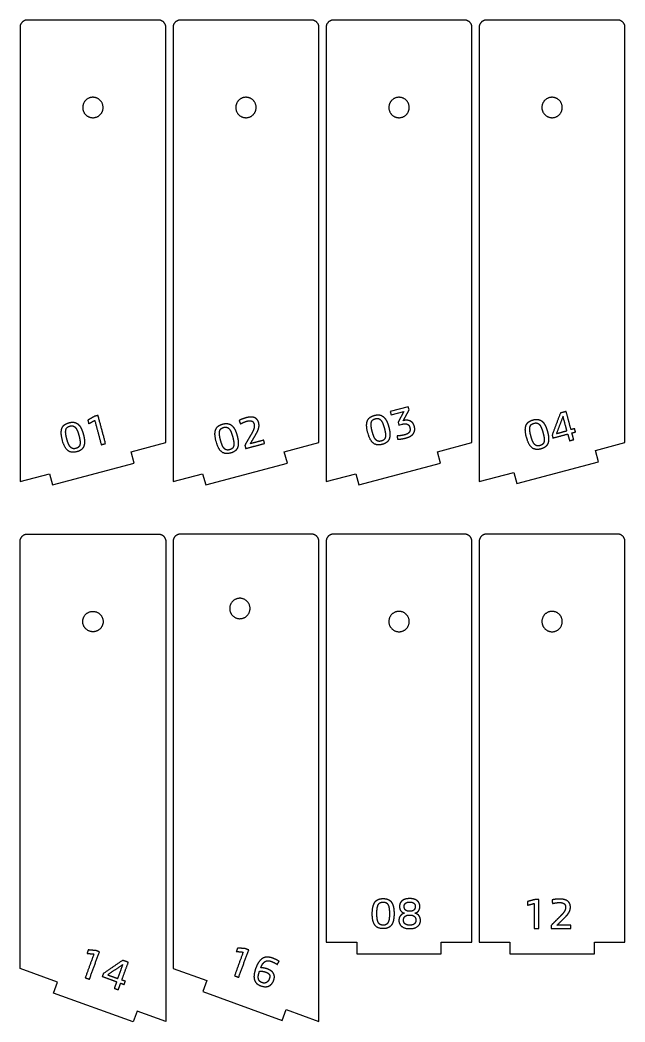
# Model space of a CAD drawing. Header units: millimetres. Extents: x 2900 to 3735, y -2384 to -1697.
# Drawn here: x 2900 to 3315, y -2384 to -1697 of the extents above; entities that cross this region are included whole.
import ezdxf

# ---------------------------------------------------------------- set-up
doc = ezdxf.new("R2010")
doc.units = ezdxf.units.MM
doc.layers.add('Cut Lines', color=1, linetype='Continuous', true_color=0xff0000)
doc.layers.add('Engrave Lines', color=5, linetype='Continuous', true_color=0x0000ff)

msp = doc.modelspace()

# ---------------------------------------------------------------- linework, layer by layer
at = {"layer": 'Cut Lines'}
for points in [[(2899.99, -1702.09), (2899.99, -2013.76), (2920.27, -2008.33), (2922.34, -2016.06), (2978.37, -2001.04), (2976.29, -1993.32), (2999.99, -1986.97), (2999.99, -1702.09)], [(3004.99, -1702.09), (3004.99, -2013.76), (3025.27, -2008.33), (3027.34, -2016.06), (3083.37, -2001.04), (3081.29, -1993.32), (3104.99, -1986.97), (3104.99, -1702.09)], [(3109.99, -1702.09), (3109.99, -2013.76), (3130.27, -2008.33), (3132.34, -2016.06), (3188.37, -2001.04), (3186.29, -1993.32), (3209.99, -1986.97), (3209.99, -1702.09)], [(3214.99, -1702.09), (3214.99, -2013.76), (3238.68, -2007.42), (3240.75, -2015.14), (3296.77, -2000.13), (3294.7, -1992.4), (3314.99, -1986.97), (3314.99, -1702.09)], [(2999.99, -2054.77), (2999.99, -2384.14), (2980.25, -2376.96), (2977.52, -2384.47), (2923.01, -2364.64), (2925.75, -2357.12), (2899.99, -2347.74), (2899.99, -2054.77)], [(3004.99, -2054.77), (3004.99, -2347.74), (3028.04, -2356.13), (3025.3, -2363.65), (3079.8, -2383.49), (3082.54, -2375.97), (3104.99, -2384.14), (3104.99, -2054.77)], [(3109.99, -2054.77), (3109.99, -2329.77), (3130.99, -2329.77), (3130.99, -2337.77), (3188.99, -2337.77), (3188.99, -2329.77), (3209.99, -2329.77), (3209.99, -2054.77)], [(3214.99, -2054.77), (3214.99, -2329.77), (3235.99, -2329.77), (3235.99, -2337.77), (3293.99, -2337.77), (3293.99, -2329.77), (3314.99, -2329.77), (3314.99, -2054.77)]]:
    msp.add_lwpolyline(points, dxfattribs=at)
for points, weights in [([(2904.99, -1697.09), (2899.99, -1697.09), (2899.99, -1702.09)], [1, 0.707106781186, 1]), ([(2999.99, -1702.09), (2999.99, -1697.09), (2994.99, -1697.09)], [1, 0.707106781186, 1]), ([(3009.99, -1697.09), (3004.99, -1697.09), (3004.99, -1702.09)], [1, 0.707106781186, 1]), ([(3104.99, -1702.09), (3104.99, -1697.09), (3099.99, -1697.09)], [1, 0.707106781186, 1]), ([(3114.99, -1697.09), (3109.99, -1697.09), (3109.99, -1702.09)], [1, 0.707106781187, 1]), ([(3209.99, -1702.09), (3209.99, -1697.09), (3204.99, -1697.09)], [1, 0.707106781186, 1]), ([(3219.99, -1697.09), (3214.99, -1697.09), (3214.99, -1702.09)], [1, 0.707106781186, 1]), ([(3314.99, -1702.09), (3314.99, -1697.09), (3309.99, -1697.09)], [1, 0.707106781186, 1]), ([(2899.99, -2054.77), (2899.99, -2049.77), (2904.99, -2049.77)], [1, 0.707106781189, 1]), ([(2994.99, -2049.77), (2999.99, -2049.77), (2999.99, -2054.77)], [1, 0.707106781187, 1]), ([(3009.99, -2049.77), (3004.99, -2049.77), (3004.99, -2054.77)], [1, 0.707106781187, 1]), ([(3104.99, -2054.77), (3104.99, -2049.77), (3099.99, -2049.77)], [1, 0.707106781187, 1]), ([(3114.99, -2049.77), (3109.99, -2049.77), (3109.99, -2054.77)], [1, 0.707106781186, 1]), ([(3209.99, -2054.77), (3209.99, -2049.77), (3204.99, -2049.77)], [1, 0.707106781187, 1]), ([(3219.99, -2049.77), (3214.99, -2049.77), (3214.99, -2054.77)], [1, 0.707106781187, 1]), ([(3314.99, -2054.77), (3314.99, -2049.77), (3309.99, -2049.77)], [1, 0.707106781186, 1])]:
    msp.add_rational_spline(points, weights, degree=2, dxfattribs=at)
for points in [[(2994.99, -1697.09), (2949.99, -1697.09), (2904.99, -1697.09)], [(3099.99, -1697.09), (3054.99, -1697.09), (3009.99, -1697.09)], [(3204.99, -1697.09), (3159.99, -1697.09), (3114.99, -1697.09)], [(3309.99, -1697.09), (3264.99, -1697.09), (3219.99, -1697.09)], [(2904.99, -2049.77), (2949.99, -2049.77), (2994.99, -2049.77)], [(3099.99, -2049.77), (3054.99, -2049.77), (3009.99, -2049.77)], [(3204.99, -2049.77), (3159.99, -2049.77), (3114.99, -2049.77)], [(3309.99, -2049.77), (3264.99, -2049.77), (3219.99, -2049.77)]]:
    msp.add_open_spline(points, degree=2, dxfattribs=at)
for points, knots in [([(2945.62, -1762.57), (2940.15, -1758.2), (2944.51, -1752.73), (2948.88, -1747.25), (2954.35, -1751.62), (2959.82, -1755.98), (2955.46, -1761.45), (2951.1, -1766.93), (2945.62, -1762.57)], [0, 0, 0, 10.995574, 10.995574, 21.991149, 21.991149, 32.986723, 32.986723, 43.982297, 43.982297, 43.982297]), ([(3050.62, -1762.57), (3045.15, -1758.2), (3049.51, -1752.73), (3053.88, -1747.25), (3059.35, -1751.62), (3064.82, -1755.98), (3060.46, -1761.45), (3056.1, -1766.93), (3050.62, -1762.57)], [0, 0, 0, 10.995574, 10.995574, 21.991149, 21.991149, 32.986723, 32.986723, 43.982297, 43.982297, 43.982297]), ([(3155.62, -1762.57), (3150.15, -1758.2), (3154.51, -1752.73), (3158.88, -1747.25), (3164.35, -1751.62), (3169.82, -1755.98), (3165.46, -1761.45), (3161.1, -1766.93), (3155.62, -1762.57)], [0, 0, 0, 10.995574, 10.995574, 21.991149, 21.991149, 32.986723, 32.986723, 43.982297, 43.982297, 43.982297]), ([(3271.5, -1759.65), (3268.94, -1766.17), (3262.43, -1763.61), (3255.91, -1761.05), (3258.47, -1754.53), (3261.03, -1748.02), (3267.55, -1750.58), (3274.06, -1753.14), (3271.5, -1759.65)], [-43.982297, -43.982297, -43.982297, -32.986723, -32.986723, -21.991149, -21.991149, -10.995574, -10.995574, 0, 0, 0]), ([(3044.09, -2102.78), (3042.11, -2096.07), (3048.82, -2094.09), (3055.53, -2092.1), (3057.52, -2098.82), (3059.5, -2105.53), (3052.78, -2107.51), (3046.07, -2109.5), (3044.09, -2102.78)], [0, 0, 0, 10.995574, 10.995574, 21.991149, 21.991149, 32.986723, 32.986723, 43.982297, 43.982297, 43.982297]), ([(2953.86, -2115.61), (2959.69, -2111.74), (2955.82, -2105.9), (2951.95, -2100.07), (2946.12, -2103.94), (2940.28, -2107.81), (2944.15, -2113.64), (2948.02, -2119.47), (2953.86, -2115.61)], [0, 0, 0, 10.995574, 10.995574, 21.991149, 21.991149, 32.986723, 32.986723, 43.982297, 43.982297, 43.982297]), ([(3154.36, -2113.93), (3150.2, -2108.3), (3155.83, -2104.14), (3161.46, -2099.98), (3165.62, -2105.61), (3169.78, -2111.24), (3164.15, -2115.4), (3158.51, -2119.56), (3154.36, -2113.93)], [0, 0, 0, 10.995574, 10.995574, 21.991149, 21.991149, 32.986723, 32.986723, 43.982297, 43.982297, 43.982297]), ([(3259.36, -2113.93), (3255.2, -2108.3), (3260.83, -2104.14), (3266.46, -2099.98), (3270.62, -2105.61), (3274.78, -2111.24), (3269.15, -2115.4), (3263.51, -2119.56), (3259.36, -2113.93)], [0, 0, 0, 10.995574, 10.995574, 21.991149, 21.991149, 32.986723, 32.986723, 43.982297, 43.982297, 43.982297])]:
    msp.add_rational_spline(points, [1, 0.707106781187, 1, 0.707106781187, 1, 0.707106781187, 1, 0.707106781187, 1], degree=2, knots=knots, dxfattribs=at)
at = {"layer": 'Engrave Lines'}
for p, q in [((3166.31, -1962.41), (3154.02, -1965.7)), ((3154.02, -1965.7), (3154.64, -1967.99)), ((3154.64, -1967.99), (3163.21, -1965.7)), ((3163.21, -1965.7), (3159.37, -1972.98)), ((3162.77, -1971.95), (3166.86, -1964.44)), ((3166.86, -1964.44), (3166.31, -1962.41)), ((3159.37, -1972.98), (3159.9, -1974.96)), ((3159.9, -1974.96), (3162.11, -1974.37))]:
    msp.add_line(p, q, dxfattribs=at)
for points in [[(3274.65, -1965.65), (3272.66, -1966.19), (3270.67, -1966.72)], [(3277.99, -1978.12), (3276.32, -1971.88), (3274.65, -1965.65)], [(2951.1, -1968.98), (2948.79, -1970.3), (2946.48, -1971.62)], [(2946.48, -1971.62), (2946.81, -1972.84), (2947.13, -1974.06)], [(2947.13, -1974.06), (2949.19, -1972.9), (2951.24, -1971.74)], [(2953.48, -1968.34), (2952.29, -1968.66), (2951.1, -1968.98)], [(2951.24, -1971.74), (2953.48, -1980.09), (2955.72, -1988.45)], [(2958.65, -1987.66), (2956.07, -1978), (2953.48, -1968.34)], [(3050.26, -1971.89), (3050.72, -1973.01), (3051.17, -1974.14)], [(3270.67, -1966.72), (3267.85, -1974.28), (3265.03, -1981.84)], [(3272.49, -1968.97), (3270.24, -1974.88), (3267.99, -1980.79)], [(3275.14, -1978.88), (3273.81, -1973.93), (3272.49, -1968.97)], [(3267.99, -1980.79), (3271.57, -1979.84), (3275.14, -1978.88)], [(3280.46, -1977.45), (3279.22, -1977.78), (3277.99, -1978.12)], [(3281.06, -1979.69), (3280.76, -1978.57), (3280.46, -1977.45)], [(3058.51, -1981.42), (3056.37, -1985.15), (3054.22, -1988.89)], [(3058.02, -1987.74), (3059.62, -1985.05), (3061.22, -1982.36)], [(3067.15, -1985.3), (3062.59, -1986.52), (3058.02, -1987.74)], [(3067.76, -1987.59), (3067.45, -1986.45), (3067.15, -1985.3)], [(3158.62, -1982.37), (3158.79, -1983.54), (3158.96, -1984.72)], [(3265.03, -1981.84), (3265.3, -1982.84), (3265.57, -1983.84)], [(3265.57, -1983.84), (3270.66, -1982.48), (3275.74, -1981.12)], [(3275.74, -1981.12), (3276.36, -1983.42), (3276.98, -1985.73)], [(3276.98, -1985.73), (3278.4, -1985.35), (3279.82, -1984.97)], [(3278.59, -1980.35), (3279.82, -1980.02), (3281.06, -1979.69)], [(3279.82, -1984.97), (3279.2, -1982.66), (3278.59, -1980.35)], [(2955.72, -1988.45), (2957.19, -1988.05), (2958.65, -1987.66)], [(3054.22, -1988.89), (3054.51, -1989.98), (3054.81, -1991.07)], [(3054.81, -1991.07), (3061.28, -1989.33), (3067.76, -1987.59)], [(3253.37, -2300.46), (3250.8, -2301.14), (3248.23, -2301.81)], [(3248.23, -2301.81), (3248.23, -2303.08), (3248.23, -2304.34)], [(3255.84, -2300.46), (3254.61, -2300.46), (3253.37, -2300.46)], [(3255.84, -2320.46), (3255.84, -2310.46), (3255.84, -2300.46)], [(3264.95, -2300.76), (3265.1, -2301.96), (3265.25, -2303.17)], [(3248.23, -2304.34), (3250.52, -2303.75), (3252.8, -2303.17)], [(3252.8, -2303.17), (3252.8, -2311.81), (3252.8, -2320.46)], [(3270.46, -2312.1), (3267.42, -2315.15), (3264.38, -2318.21)], [(3268.35, -2318.09), (3270.59, -2315.9), (3272.83, -2313.72)], [(3252.8, -2320.46), (3254.32, -2320.46), (3255.84, -2320.46)], [(3264.38, -2318.21), (3264.38, -2319.33), (3264.38, -2320.46)], [(3264.38, -2320.46), (3271.09, -2320.46), (3277.8, -2320.46)], [(3277.8, -2318.09), (3273.07, -2318.09), (3268.35, -2318.09)], [(3277.8, -2320.46), (3277.8, -2319.27), (3277.8, -2318.09)], [(2946.82, -2335.04), (2946.39, -2336.22), (2945.96, -2337.41)], [(2952.12, -2335.52), (2949.47, -2335.28), (2946.82, -2335.04)], [(2947.59, -2355.16), (2951.01, -2345.76), (2954.43, -2336.37)], [(2954.43, -2336.37), (2953.27, -2335.94), (2952.12, -2335.52)], [(3053.06, -2336.55), (3050.1, -2344.68), (3047.14, -2352.8)], [(3049.22, -2333.72), (3048.79, -2334.9), (3048.36, -2336.09)], [(3048.36, -2336.09), (3050.71, -2336.32), (3053.06, -2336.55)], [(3054.52, -2334.2), (3051.87, -2333.96), (3049.22, -2333.72)], [(3050, -2353.84), (3053.42, -2344.45), (3056.84, -2335.05)], [(3056.84, -2335.05), (3055.68, -2334.63), (3054.52, -2334.2)], [(2950.65, -2337.87), (2947.7, -2346), (2944.74, -2354.12)], [(2945.96, -2337.41), (2948.3, -2337.64), (2950.65, -2337.87)], [(2970.37, -2342.17), (2963.73, -2346.74), (2957.09, -2351.32)], [(2969.83, -2355.7), (2972.04, -2349.64), (2974.24, -2343.58)], [(2974.24, -2343.58), (2972.31, -2342.87), (2970.37, -2342.17)], [(3076.55, -2344.98), (3077.12, -2343.9), (3077.69, -2342.83)], [(2970.57, -2345.06), (2965.34, -2348.61), (2960.11, -2352.16)], [(2967.06, -2354.69), (2968.82, -2349.87), (2970.57, -2345.06)], [(2944.74, -2354.12), (2946.17, -2354.64), (2947.59, -2355.16)], [(2957.09, -2351.32), (2956.73, -2352.29), (2956.38, -2353.27)], [(2956.38, -2353.27), (2961.32, -2355.07), (2966.27, -2356.87)], [(2960.11, -2352.16), (2963.59, -2353.43), (2967.06, -2354.69)], [(2966.27, -2356.87), (2965.45, -2359.12), (2964.63, -2361.36)], [(2972.23, -2356.58), (2971.03, -2356.14), (2969.83, -2355.7)], [(2971.44, -2358.75), (2971.84, -2357.66), (2972.23, -2356.58)], [(3047.14, -2352.8), (3048.57, -2353.32), (3050, -2353.84)], [(2964.63, -2361.36), (2966.02, -2361.87), (2967.4, -2362.37)], [(2967.4, -2362.37), (2968.22, -2360.12), (2969.04, -2357.88)], [(2969.04, -2357.88), (2970.24, -2358.31), (2971.44, -2358.75)]]:
    msp.add_open_spline(points, degree=2, dxfattribs=at)
for points, knots in [([(3061.22, -1982.36), (3061.9, -1981.18), (3062.5, -1980.09), (3063.1, -1978.99), (3063.47, -1977.91), (3063.84, -1976.83), (3063.94, -1975.71), (3064.03, -1974.6), (3063.7, -1973.37), (3063.3, -1971.89), (3062.49, -1971.02), (3061.67, -1970.14), (3060.55, -1969.77), (3059.43, -1969.4), (3058.08, -1969.47), (3056.73, -1969.53), (3055.24, -1969.93), (3053.97, -1970.27), (3052.59, -1970.78), (3051.22, -1971.29), (3050.26, -1971.89)], [-11, -11, -11, -10, -10, -9, -9, -8, -8, -7, -7, -6, -6, -5, -5, -4, -4, -3, -3, -2, -2, -1, -1, -1]), ([(3051.17, -1974.14), (3051.53, -1973.95), (3052.08, -1973.68), (3052.63, -1973.4), (3053.26, -1973.14), (3053.89, -1972.88), (3054.51, -1972.65), (3055.13, -1972.42), (3055.66, -1972.28), (3057.57, -1971.77), (3058.82, -1972.18), (3060.07, -1972.59), (3060.5, -1974.22), (3060.74, -1975.09), (3060.68, -1975.93), (3060.63, -1976.77), (3060.35, -1977.64), (3060.07, -1978.51), (3059.59, -1979.45), (3059.1, -1980.39), (3058.51, -1981.42)], [-27, -27, -27, -26, -26, -25, -25, -24, -24, -23, -23, -22, -22, -21, -21, -20, -20, -19, -19, -18, -18, -17, -17, -17]), ([(3152.98, -1976.35), (3152.28, -1973.73), (3151.34, -1971.96), (3150.4, -1970.19), (3149.18, -1969.21), (3147.97, -1968.22), (3146.46, -1968.02), (3144.96, -1967.82), (3143.1, -1968.32), (3141.23, -1968.81), (3140.03, -1969.74), (3138.83, -1970.67), (3138.27, -1972.13), (3137.71, -1973.59), (3137.78, -1975.61), (3137.85, -1977.63), (3138.56, -1980.27), (3139.96, -1985.47), (3142.33, -1987.36), (3144.71, -1989.24), (3148.44, -1988.24), (3150.3, -1987.74), (3151.5, -1986.82), (3152.7, -1985.89), (3153.26, -1984.43), (3153.82, -1982.97), (3153.75, -1980.96), (3153.69, -1978.96), (3152.98, -1976.35)], [-14, -14, -14, -13, -13, -12, -12, -11, -11, -10, -10, -9, -9, -8, -8, -7, -7, -6, -6, -5, -5, -4, -4, -3, -3, -2, -2, -1, -1, 0, 0, 0]), ([(3149.94, -1977.19), (3149.37, -1975.04), (3148.74, -1973.64), (3148.12, -1972.23), (3147.36, -1971.45), (3146.61, -1970.67), (3145.73, -1970.49), (3144.84, -1970.31), (3143.71, -1970.61), (3142.58, -1970.91), (3141.9, -1971.51), (3141.23, -1972.12), (3140.97, -1973.17), (3140.71, -1974.22), (3140.87, -1975.75), (3141.03, -1977.28), (3141.6, -1979.43), (3142.17, -1981.55), (3142.8, -1982.95), (3143.42, -1984.36), (3144.17, -1985.12), (3144.92, -1985.89), (3145.8, -1986.07), (3146.69, -1986.25), (3147.82, -1985.95), (3148.95, -1985.65), (3149.63, -1985.04), (3150.3, -1984.44), (3150.57, -1983.41), (3150.83, -1982.37), (3150.67, -1980.84), (3150.51, -1979.31), (3149.94, -1977.19)], [0, 0, 0, 1, 1, 2, 2, 3, 3, 4, 4, 5, 5, 6, 6, 7, 7, 8, 8, 9, 9, 10, 10, 11, 11, 12, 12, 13, 13, 14, 14, 15, 15, 16, 16, 16]), ([(3158.96, -1984.72), (3160.23, -1984.68), (3161.69, -1984.48), (3163.14, -1984.27), (3164.65, -1983.87), (3166.28, -1983.43), (3167.57, -1982.74), (3168.87, -1982.05), (3169.66, -1981.08), (3170.46, -1980.1), (3170.69, -1978.76), (3170.93, -1977.42), (3170.46, -1975.68), (3170.06, -1974.2), (3169.22, -1973.33), (3168.39, -1972.47), (3167.31, -1972.06), (3166.23, -1971.64), (3165.04, -1971.65), (3163.84, -1971.66), (3162.77, -1971.95)], [-27, -27, -27, -26, -26, -25, -25, -24, -24, -23, -23, -22, -22, -21, -21, -20, -20, -19, -19, -18, -18, -17, -17, -17]), ([(3261.84, -1979.45), (3261.14, -1976.84), (3260.2, -1975.07), (3259.26, -1973.3), (3258.04, -1972.31), (3256.83, -1971.33), (3255.32, -1971.13), (3253.82, -1970.92), (3251.95, -1971.42), (3250.09, -1971.92), (3248.89, -1972.85), (3247.69, -1973.78), (3247.13, -1975.24), (3246.57, -1976.7), (3246.64, -1978.72), (3246.71, -1980.74), (3247.42, -1983.38), (3248.81, -1988.58), (3251.19, -1990.46), (3253.57, -1992.35), (3257.29, -1991.35), (3259.16, -1990.85), (3260.36, -1989.92), (3261.56, -1988.99), (3262.12, -1987.54), (3262.68, -1986.08), (3262.61, -1984.07), (3262.54, -1982.07), (3261.84, -1979.45)], [-14, -14, -14, -13, -13, -12, -12, -11, -11, -10, -10, -9, -9, -8, -8, -7, -7, -6, -6, -5, -5, -4, -4, -3, -3, -2, -2, -1, -1, 0, 0, 0]), ([(2943.46, -1981.39), (2942.76, -1978.78), (2941.82, -1977.01), (2940.88, -1975.24), (2939.66, -1974.25), (2938.45, -1973.27), (2936.94, -1973.07), (2935.44, -1972.86), (2933.57, -1973.36), (2931.71, -1973.86), (2930.51, -1974.79), (2929.31, -1975.72), (2928.75, -1977.18), (2928.19, -1978.64), (2928.26, -1980.66), (2928.33, -1982.68), (2929.04, -1985.32), (2930.43, -1990.52), (2932.81, -1992.41), (2935.19, -1994.29), (2938.91, -1993.29), (2940.78, -1992.79), (2941.98, -1991.86), (2943.18, -1990.93), (2943.74, -1989.48), (2944.3, -1988.02), (2944.23, -1986.01), (2944.16, -1984.01), (2943.46, -1981.39)], [-14, -14, -14, -13, -13, -12, -12, -11, -11, -10, -10, -9, -9, -8, -8, -7, -7, -6, -6, -5, -5, -4, -4, -3, -3, -2, -2, -1, -1, 0, 0, 0]), ([(2940.42, -1982.24), (2939.84, -1980.09), (2939.22, -1978.69), (2938.59, -1977.28), (2937.84, -1976.5), (2937.09, -1975.72), (2936.2, -1975.54), (2935.32, -1975.36), (2934.19, -1975.66), (2933.06, -1975.96), (2932.38, -1976.56), (2931.71, -1977.16), (2931.44, -1978.22), (2931.18, -1979.27), (2931.34, -1980.79), (2931.51, -1982.32), (2932.08, -1984.47), (2932.65, -1986.59), (2933.28, -1988), (2933.9, -1989.4), (2934.65, -1990.17), (2935.4, -1990.93), (2936.28, -1991.12), (2937.17, -1991.3), (2938.3, -1991), (2939.43, -1990.69), (2940.1, -1990.09), (2940.78, -1989.49), (2941.05, -1988.45), (2941.31, -1987.42), (2941.15, -1985.89), (2940.99, -1984.36), (2940.42, -1982.24)], [0, 0, 0, 1, 1, 2, 2, 3, 3, 4, 4, 5, 5, 6, 6, 7, 7, 8, 8, 9, 9, 10, 10, 11, 11, 12, 12, 13, 13, 14, 14, 15, 15, 16, 16, 16]), ([(3048.94, -1982.3), (3048.24, -1979.69), (3047.29, -1977.92), (3046.35, -1976.14), (3045.14, -1975.16), (3043.92, -1974.18), (3042.42, -1973.98), (3040.91, -1973.77), (3039.05, -1974.27), (3037.19, -1974.77), (3035.98, -1975.7), (3034.78, -1976.63), (3034.22, -1978.09), (3033.66, -1979.54), (3033.73, -1981.56), (3033.81, -1983.58), (3034.52, -1986.23), (3035.91, -1991.43), (3038.29, -1993.31), (3040.66, -1995.2), (3044.39, -1994.2), (3046.25, -1993.7), (3047.45, -1992.77), (3048.66, -1991.84), (3049.22, -1990.38), (3049.78, -1988.93), (3049.71, -1986.92), (3049.64, -1984.92), (3048.94, -1982.3)], [-14, -14, -14, -13, -13, -12, -12, -11, -11, -10, -10, -9, -9, -8, -8, -7, -7, -6, -6, -5, -5, -4, -4, -3, -3, -2, -2, -1, -1, 0, 0, 0]), ([(3045.9, -1983.15), (3045.32, -1981), (3044.7, -1979.59), (3044.07, -1978.19), (3043.32, -1977.41), (3042.57, -1976.63), (3041.68, -1976.45), (3040.79, -1976.26), (3039.66, -1976.57), (3038.54, -1976.87), (3037.86, -1977.47), (3037.18, -1978.07), (3036.92, -1979.12), (3036.66, -1980.17), (3036.82, -1981.7), (3036.98, -1983.23), (3037.56, -1985.38), (3038.13, -1987.5), (3038.75, -1988.91), (3039.38, -1990.31), (3040.12, -1991.08), (3040.87, -1991.84), (3041.76, -1992.02), (3042.65, -1992.21), (3043.77, -1991.9), (3044.9, -1991.6), (3045.58, -1991), (3046.26, -1990.4), (3046.52, -1989.36), (3046.79, -1988.33), (3046.63, -1986.8), (3046.46, -1985.27), (3045.9, -1983.15)], [0, 0, 0, 1, 1, 2, 2, 3, 3, 4, 4, 5, 5, 6, 6, 7, 7, 8, 8, 9, 9, 10, 10, 11, 11, 12, 12, 13, 13, 14, 14, 15, 15, 16, 16, 16]), ([(3162.11, -1974.37), (3164.14, -1973.82), (3165.52, -1974.33), (3166.9, -1974.83), (3167.39, -1976.64), (3167.68, -1977.75), (3167.56, -1978.57), (3167.44, -1979.38), (3166.96, -1979.98), (3166.48, -1980.57), (3165.69, -1980.99), (3164.9, -1981.4), (3163.85, -1981.68), (3162.51, -1982.04), (3161.16, -1982.2), (3159.8, -1982.37), (3158.62, -1982.37)], [-36, -36, -36, -35, -35, -34, -34, -33, -33, -32, -32, -31, -31, -30, -30, -29, -29, -28, -28, -28]), ([(3258.8, -1980.3), (3258.22, -1978.15), (3257.6, -1976.74), (3256.98, -1975.34), (3256.22, -1974.56), (3255.47, -1973.78), (3254.58, -1973.6), (3253.7, -1973.41), (3252.57, -1973.72), (3251.44, -1974.02), (3250.76, -1974.62), (3250.09, -1975.22), (3249.83, -1976.27), (3249.56, -1977.32), (3249.73, -1978.85), (3249.89, -1980.38), (3250.46, -1982.53), (3251.03, -1984.65), (3251.66, -1986.06), (3252.28, -1987.46), (3253.03, -1988.23), (3253.78, -1988.99), (3254.66, -1989.18), (3255.55, -1989.36), (3256.68, -1989.06), (3257.81, -1988.75), (3258.48, -1988.15), (3259.16, -1987.55), (3259.43, -1986.51), (3259.69, -1985.48), (3259.53, -1983.95), (3259.37, -1982.42), (3258.8, -1980.3)], [0, 0, 0, 1, 1, 2, 2, 3, 3, 4, 4, 5, 5, 6, 6, 7, 7, 8, 8, 9, 9, 10, 10, 11, 11, 12, 12, 13, 13, 14, 14, 15, 15, 16, 16, 16]), ([(3156.58, -2310.15), (3156.58, -2307.44), (3156.13, -2305.48), (3155.68, -2303.53), (3154.76, -2302.27), (3153.84, -2301), (3152.44, -2300.42), (3151.04, -2299.83), (3149.11, -2299.83), (3147.18, -2299.83), (3145.78, -2300.42), (3144.38, -2301), (3143.46, -2302.27), (3142.54, -2303.53), (3142.09, -2305.5), (3141.63, -2307.47), (3141.63, -2310.21), (3141.63, -2315.59), (3143.44, -2318.03), (3145.25, -2320.46), (3149.11, -2320.46), (3151.04, -2320.46), (3152.44, -2319.87), (3153.84, -2319.29), (3154.76, -2318.03), (3155.68, -2316.76), (3156.13, -2314.81), (3156.58, -2312.85), (3156.58, -2310.15)], [-14, -14, -14, -13, -13, -12, -12, -11, -11, -10, -10, -9, -9, -8, -8, -7, -7, -6, -6, -5, -5, -4, -4, -3, -3, -2, -2, -1, -1, 0, 0, 0]), ([(3153.42, -2310.18), (3153.42, -2307.95), (3153.18, -2306.43), (3152.94, -2304.91), (3152.42, -2303.96), (3151.89, -2303.02), (3151.08, -2302.61), (3150.28, -2302.21), (3149.11, -2302.21), (3147.94, -2302.21), (3147.13, -2302.61), (3146.32, -2303.02), (3145.8, -2303.96), (3145.27, -2304.91), (3145.03, -2306.43), (3144.79, -2307.95), (3144.79, -2310.18), (3144.79, -2312.37), (3145.03, -2313.89), (3145.27, -2315.41), (3145.8, -2316.34), (3146.32, -2317.27), (3147.13, -2317.68), (3147.94, -2318.09), (3149.11, -2318.09), (3150.28, -2318.09), (3151.08, -2317.68), (3151.89, -2317.27), (3152.42, -2316.34), (3152.94, -2315.41), (3153.18, -2313.89), (3153.42, -2312.37), (3153.42, -2310.18)], [0, 0, 0, 1, 1, 2, 2, 3, 3, 4, 4, 5, 5, 6, 6, 7, 7, 8, 8, 9, 9, 10, 10, 11, 11, 12, 12, 13, 13, 14, 14, 15, 15, 16, 16, 16]), ([(3170.94, -2309.84), (3172.56, -2309.33), (3173.41, -2308.21), (3174.26, -2307.08), (3174.26, -2305.18), (3174.26, -2303.83), (3173.74, -2302.84), (3173.21, -2301.84), (3172.29, -2301.17), (3171.38, -2300.49), (3170.1, -2300.16), (3168.82, -2299.83), (3167.32, -2299.83), (3165.78, -2299.83), (3164.51, -2300.16), (3163.23, -2300.49), (3162.31, -2301.17), (3161.39, -2301.84), (3160.87, -2302.84), (3160.34, -2303.83), (3160.34, -2305.18), (3160.34, -2307.08), (3161.19, -2308.21), (3162.05, -2309.33), (3163.66, -2309.84)], [-24, -24, -24, -23, -23, -22, -22, -21, -21, -20, -20, -19, -19, -18, -18, -17, -17, -16, -16, -15, -15, -14, -14, -13, -13, -12, -12, -12]), ([(3167.32, -2308.55), (3169.17, -2308.55), (3170.14, -2307.74), (3171.11, -2306.93), (3171.11, -2305.21), (3171.11, -2303.74), (3170.11, -2302.97), (3169.11, -2302.21), (3167.32, -2302.21), (3165.5, -2302.21), (3164.5, -2302.97), (3163.5, -2303.74), (3163.5, -2305.21), (3163.5, -2306.93), (3164.47, -2307.74), (3165.44, -2308.55), (3167.32, -2308.55)], [0, 0, 0, 1, 1, 2, 2, 3, 3, 4, 4, 5, 5, 6, 6, 7, 7, 8, 8, 8]), ([(3272.83, -2313.72), (3273.8, -2312.75), (3274.66, -2311.85), (3275.52, -2310.95), (3276.16, -2310), (3276.8, -2309.05), (3277.18, -2307.99), (3277.56, -2306.94), (3277.56, -2305.67), (3277.56, -2304.14), (3276.99, -2303.08), (3276.43, -2302.03), (3275.45, -2301.38), (3274.46, -2300.73), (3273.14, -2300.45), (3271.81, -2300.16), (3270.28, -2300.16), (3268.95, -2300.16), (3267.5, -2300.3), (3266.04, -2300.43), (3264.95, -2300.76)], [-11, -11, -11, -10, -10, -9, -9, -8, -8, -7, -7, -6, -6, -5, -5, -4, -4, -3, -3, -2, -2, -1, -1, -1]), ([(3265.25, -2303.17), (3265.65, -2303.08), (3266.25, -2302.96), (3266.85, -2302.84), (3267.53, -2302.75), (3268.2, -2302.66), (3268.86, -2302.6), (3269.53, -2302.54), (3270.07, -2302.54), (3272.05, -2302.54), (3273.15, -2303.26), (3274.25, -2303.98), (3274.25, -2305.66), (3274.25, -2306.57), (3273.98, -2307.36), (3273.71, -2308.16), (3273.21, -2308.93), (3272.71, -2309.69), (3272.01, -2310.48), (3271.3, -2311.26), (3270.46, -2312.1)], [-27, -27, -27, -26, -26, -25, -25, -24, -24, -23, -23, -22, -22, -21, -21, -20, -20, -19, -19, -18, -18, -17, -17, -17]), ([(3163.66, -2309.84), (3162.91, -2310.06), (3162.23, -2310.45), (3161.55, -2310.84), (3161.04, -2311.44), (3160.52, -2312.04), (3160.22, -2312.87), (3159.92, -2313.69), (3159.92, -2314.78), (3159.92, -2317.45), (3161.87, -2318.96), (3163.81, -2320.46), (3167.32, -2320.46), (3170.82, -2320.46), (3172.75, -2318.96), (3174.69, -2317.45), (3174.69, -2314.78), (3174.69, -2313.69), (3174.38, -2312.87), (3174.08, -2312.04), (3173.58, -2311.44), (3173.09, -2310.84), (3172.39, -2310.45), (3171.7, -2310.06), (3170.94, -2309.84)], [-12, -12, -12, -11, -11, -10, -10, -9, -9, -8, -8, -7, -7, -6, -6, -5, -5, -4, -4, -3, -3, -2, -2, -1, -1, 0, 0, 0]), ([(3167.32, -2311.11), (3165.33, -2311.11), (3164.2, -2311.96), (3163.08, -2312.82), (3163.08, -2314.72), (3163.08, -2316.34), (3164.16, -2317.21), (3165.24, -2318.09), (3167.32, -2318.09), (3169.36, -2318.09), (3170.45, -2317.21), (3171.53, -2316.34), (3171.53, -2314.72), (3171.53, -2312.82), (3170.4, -2311.96), (3169.27, -2311.11), (3167.32, -2311.11)], [0, 0, 0, 1, 1, 2, 2, 3, 3, 4, 4, 5, 5, 6, 6, 7, 7, 8, 8, 8]), ([(3077.69, -2342.83), (3077.24, -2342.57), (3076.66, -2342.26), (3076.09, -2341.96), (3075.48, -2341.66), (3074.87, -2341.35), (3074.25, -2341.1), (3073.64, -2340.84), (3073.13, -2340.66), (3071.3, -2339.99), (3069.66, -2339.96), (3068.03, -2339.92), (3066.6, -2340.7), (3065.18, -2341.48), (3063.95, -2343.16), (3062.72, -2344.84), (3061.7, -2347.64), (3060.75, -2350.24), (3060.55, -2352.21), (3060.34, -2354.18), (3060.82, -2355.65), (3061.29, -2357.12), (3062.4, -2358.12), (3063.52, -2359.12), (3065.24, -2359.74), (3068.36, -2360.88), (3070.65, -2359.83), (3072.94, -2358.78), (3073.98, -2355.93), (3074.51, -2354.46), (3074.46, -2353.27), (3074.42, -2352.07), (3073.85, -2351.11), (3073.28, -2350.15), (3072.23, -2349.42), (3071.18, -2348.68), (3069.7, -2348.15), (3068.53, -2347.72), (3067.37, -2347.52), (3066.2, -2347.32), (3065.19, -2347.27)], [-26, -26, -26, -25, -25, -24, -24, -23, -23, -22, -22, -21, -21, -20, -20, -19, -19, -18, -18, -17, -17, -16, -16, -15, -15, -14, -14, -13, -13, -12, -12, -11, -11, -10, -10, -9, -9, -8, -8, -7, -7, -6, -6, -6]), ([(3065.19, -2347.27), (3065.82, -2345.54), (3066.59, -2344.48), (3067.36, -2343.43), (3068.26, -2342.94), (3069.15, -2342.45), (3070.19, -2342.47), (3071.22, -2342.49), (3072.38, -2342.91), (3073.42, -2343.29), (3074.52, -2343.85), (3075.61, -2344.41), (3076.55, -2344.98)], [-6, -6, -6, -5, -5, -4, -4, -3, -3, -2, -2, -1, -1, 0, 0, 0]), ([(3064.36, -2349.56), (3063.92, -2350.75), (3063.63, -2351.96), (3063.34, -2353.16), (3063.43, -2354.23), (3063.52, -2355.31), (3064.11, -2356.16), (3064.7, -2357.02), (3066.03, -2357.5), (3067.67, -2358.1), (3069, -2357.4), (3070.34, -2356.7), (3070.98, -2354.92), (3071.66, -2353.05), (3071.06, -2352), (3070.47, -2350.96), (3068.62, -2350.28), (3067.69, -2349.94), (3066.55, -2349.75), (3065.42, -2349.56), (3064.36, -2349.56)], [0, 0, 0, 1, 1, 2, 2, 3, 3, 4, 4, 5, 5, 6, 6, 7, 7, 8, 8, 9, 9, 10, 10, 10])]:
    msp.add_open_spline(points, degree=2, knots=knots, dxfattribs=at)

doc.saveas('drawing.dxf')
